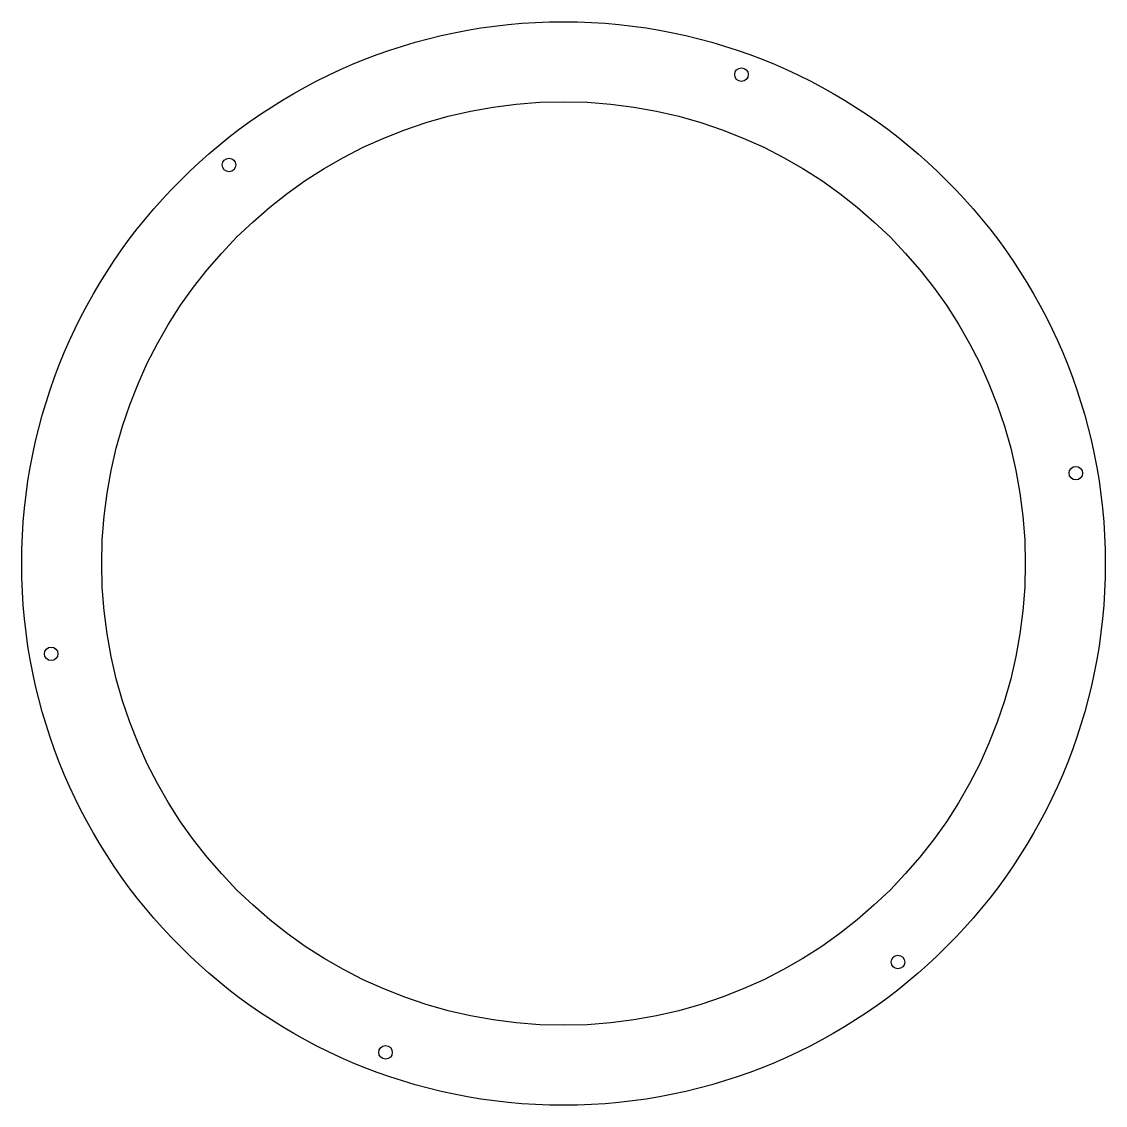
# Model space of a CAD drawing. Header units: millimetres. Extents: x -176 to 176, y -176 to 176.
import ezdxf

# ---------------------------------------------------------------- set-up
doc = ezdxf.new("R2010")
doc.units = ezdxf.units.MM

msp = doc.modelspace()

# ---------------------------------------------------------------- linework, layer by layer
for centre, radius in [((0, 0), 176), ((57.8, 158.81), 2.2), ((0, 0), 150), ((-108.63, 129.46), 2.2), ((166.43, 29.35), 2.2), ((-166.43, -29.35), 2.2), ((108.63, -129.46), 2.2), ((-57.8, -158.81), 2.2)]:
    msp.add_circle(centre, radius)

doc.saveas('drawing.dxf')
